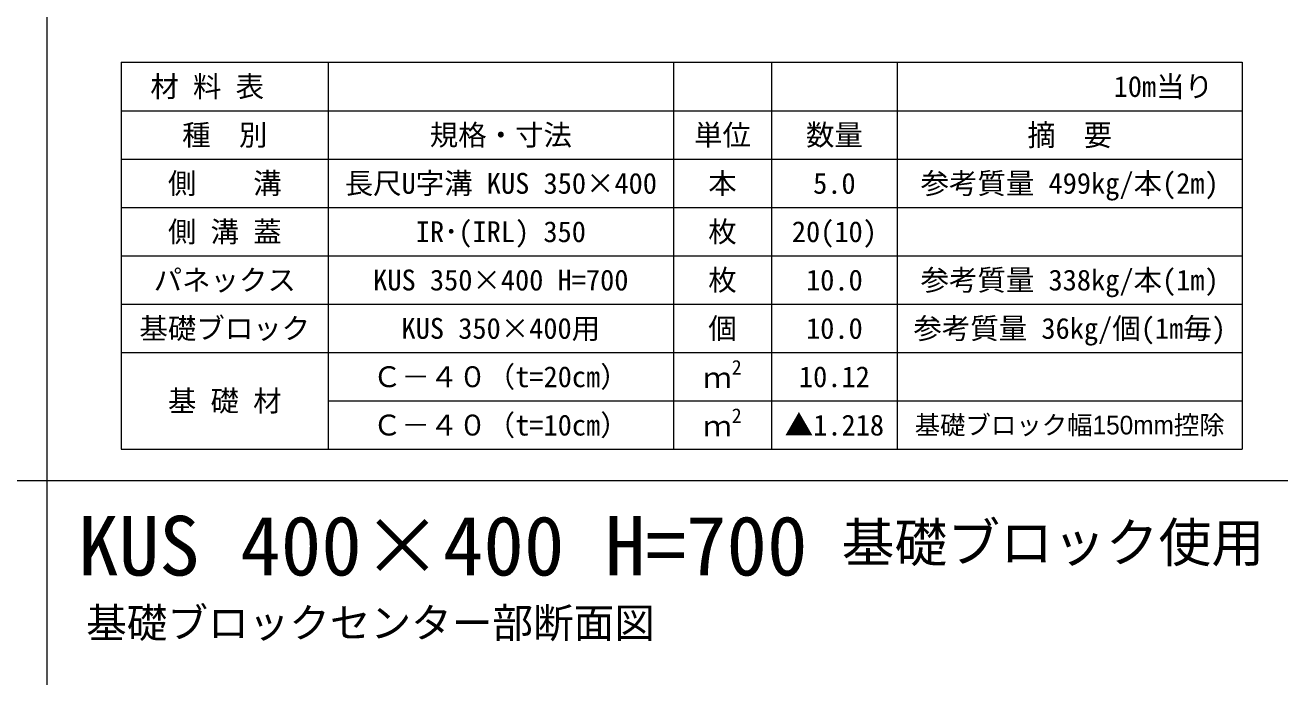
# Model space of a CAD drawing. Units: millimetres at full size, sheet at 1:40; details may follow other scales. Extents: x 206103 to 244503, y 883348 to 903496.
# Drawn here: x 215269 to 217269, y 889536 to 890574 of the extents above; entities that cross this region are included whole.
import ezdxf
from ezdxf.enums import TextEntityAlignment as Align

# ---------------------------------------------------------------- set-up
doc = ezdxf.new("R2010")
doc.units = ezdxf.units.MM
doc.header["$LTSCALE"] = 40
for name, color, linetype, lineweight in [('0_2', 7, 'Continuous', 20), ('Defpoints_3', 8, 'Continuous', 0), ('図枠', 5, 'Continuous', 13), ('寸法・材料表', 7, 'Continuous', 13)]:
    doc.layers.add(name, color=color, linetype=linetype, lineweight=lineweight)
doc.layers.add('文字', color=7, linetype='Continuous')
doc.styles.add('ＭＳ ゴシック', font='')
doc.styles.add('ＭＳ Ｐゴシック', font='')
doc.styles.get('ＭＳ ゴシック').set_extended_font_data('MS Gothic')
doc.styles.get('ＭＳ Ｐゴシック').set_extended_font_data('MS PGothic')

msp = doc.modelspace()

# ---------------------------------------------------------------- linework, layer by layer
at = {"layer": 'Defpoints_3'}
for p, q in [((215421.89, 890514.77), (217208.53, 890514.77)), ((215421.89, 890514.77), (215421.89, 890437.33)), ((215751.89, 890514.77), (215751.89, 890437.33)), ((216301.89, 890514.77), (216301.89, 890437.33)), ((216458.53, 890514.77), (216458.53, 890437.33)), ((216658.53, 890514.77), (216658.53, 890437.33)), ((217208.53, 890514.77), (217208.53, 890437.33))]:
    msp.add_line(p, q, dxfattribs=at)
at = {"layer": '図枠'}
for p, q in [((215303.21, 903148.33), (215303.21, 883448.33)), ((206103.21, 889848.33), (223303.21, 889848.33))]:
    msp.add_line(p, q, dxfattribs=at)
at = {"layer": '寸法・材料表'}
for p, q in [((215421.89, 890437.33), (217208.53, 890437.33)), ((215421.89, 890437.33), (215421.89, 889898.33)), ((215751.89, 890437.33), (215751.89, 889898.33)), ((216301.89, 890437.33), (216301.89, 889898.33)), ((216458.53, 890437.33), (216458.53, 889898.33)), ((216658.53, 890437.33), (216658.53, 889898.33)), ((217208.53, 890437.33), (217208.53, 889898.33)), ((215421.89, 890360.33), (217208.53, 890360.33)), ((215421.89, 890283.33), (217208.53, 890283.33)), ((215421.89, 890206.33), (217208.53, 890206.33)), ((215421.89, 890129.33), (217208.53, 890129.33)), ((215421.89, 890052.33), (217208.53, 890052.33)), ((215751.89, 889975.33), (217208.53, 889975.33)), ((215421.89, 889898.33), (217208.53, 889898.33))]:
    msp.add_line(p, q, dxfattribs=at)

# ---------------------------------------------------------------- texts
at = {"layer": '0_2', "style": 'ＭＳ ゴシック'}
msp.add_text('基礎ブロックセンター部断面図', height=47.47, dxfattribs=at).set_placement((215365.97, 889583.91), align=Align.BOTTOM_LEFT)
at = {"layer": '寸法・材料表', "style": 'ＭＳ ゴシック'}
msp.add_text('\u3000材 料 表', height=33.23, dxfattribs=at).set_placement((215422.94, 890476.05), align=Align.MIDDLE_LEFT)
msp.add_text('10m当り\u3000', height=33.23, dxfattribs=at).set_placement((217207.47, 890476.05), align=Align.MIDDLE_RIGHT)
at = {"layer": '寸法・材料表'}
for s, height, style, p in [('規格・寸法', 33.23, 'ＭＳ ゴシック', (216026.89, 890398.83)), ('単位', 33.23, 'ＭＳ ゴシック', (216380.21, 890398.83)), ('数量', 33.23, 'ＭＳ ゴシック', (216558.53, 890398.83)), ('種\u3000別', 33.23, 'ＭＳ ゴシック', (215586.89, 890398.83)), ('側\u3000\u3000溝', 33.23, 'ＭＳ ゴシック', (215586.89, 890321.83)), ('長尺U字溝 KUS 350×400', 33.23, 'ＭＳ ゴシック', (216026.89, 890321.83)), ('本', 33.23, 'ＭＳ ゴシック', (216380.21, 890321.83)), ('参考質量 499kg/本(2m)', 33.23, 'ＭＳ ゴシック', (216933.53, 890321.83)), ('5.0', 33.23, 'ＭＳ ゴシック', (216558.53, 890321.83)), ('側 溝 蓋', 33.23, 'ＭＳ ゴシック', (215586.89, 890244.83)), ('IR･(IRL) 350', 33.23, 'ＭＳ ゴシック', (216026.89, 890244.83)), ('枚', 33.23, 'ＭＳ ゴシック', (216380.21, 890244.83)), ('20(10)', 33.23, 'ＭＳ ゴシック', (216558.53, 890244.83)), ('パネックス', 33.23, 'ＭＳ ゴシック', (215586.89, 890167.83)), ('KUS 350×400 H=700', 33.23, 'ＭＳ ゴシック', (216026.89, 890167.83)), ('枚', 33.23, 'ＭＳ ゴシック', (216380.21, 890167.83)), ('10.0', 33.23, 'ＭＳ ゴシック', (216558.53, 890167.83)), ('参考質量 338kg/本(1m)', 33.23, 'ＭＳ ゴシック', (216933.53, 890167.83)), ('基礎ブロック', 33.23, 'ＭＳ ゴシック', (215586.89, 890090.83)), ('KUS 350×400用', 33.23, 'ＭＳ ゴシック', (216026.89, 890090.83)), ('個', 33.23, 'ＭＳ ゴシック', (216380.21, 890090.83)), ('10.0', 33.23, 'ＭＳ ゴシック', (216558.53, 890090.83)), ('参考質量 36kg/個(1m毎)', 33.23, 'ＭＳ ゴシック', (216933.53, 890090.83)), ('Ｃ－４０（t=20cm）', 33.23, 'ＭＳ ゴシック', (216026.89, 890013.83)), ('10.12', 33.23, 'ＭＳ ゴシック', (216558.53, 890013.83)), ('基 礎 材', 33.23, 'ＭＳ ゴシック', (215586.89, 889975.33)), ('Ｃ－４０（t=10cm）', 33.23, 'ＭＳ ゴシック', (216026.89, 889936.83)), ('▲1.218', 33.23, 'ＭＳ ゴシック', (216558.53, 889936.83)), ('基礎ブロック幅150mm控除', 29.69, 'ＭＳ Ｐゴシック', (216933.53, 889936.83))]:
    msp.add_text(s, height=height, dxfattribs=dict(at, style=style)).set_placement(p, align=Align.MIDDLE_CENTER)
at = {"layer": '寸法・材料表', "style": 'ＭＳ Ｐゴシック', "width": 0.95}
msp.add_text('摘\u3000要', height=34.64, dxfattribs=at).set_placement((216933.53, 890398.83), align=Align.MIDDLE_CENTER)
at = {"layer": '寸法・材料表', "style": 'ＭＳ ゴシック'}
for s, height, p in [('2', 23.26, (216394.94, 890010.22)), ('ｍ', 33.23, (216349.61, 889985.72)), ('2', 23.26, (216394.94, 889933.22)), ('ｍ', 33.23, (216349.61, 889908.72))]:
    msp.add_text(s, height=height, dxfattribs=at).set_placement(p, align=Align.BOTTOM_LEFT)
at = {"layer": '文字', "style": 'ＭＳ ゴシック'}
msp.add_text('KUS 400×400 H=700', height=94.94, dxfattribs=at).set_placement((215353.21, 889668.83), align=Align.BOTTOM_LEFT)
msp.add_text('基礎ブロック使用', height=61.71, dxfattribs=at).set_placement((217243.58, 889749.79), align=Align.MIDDLE_RIGHT)

doc.saveas('drawing.dxf')
